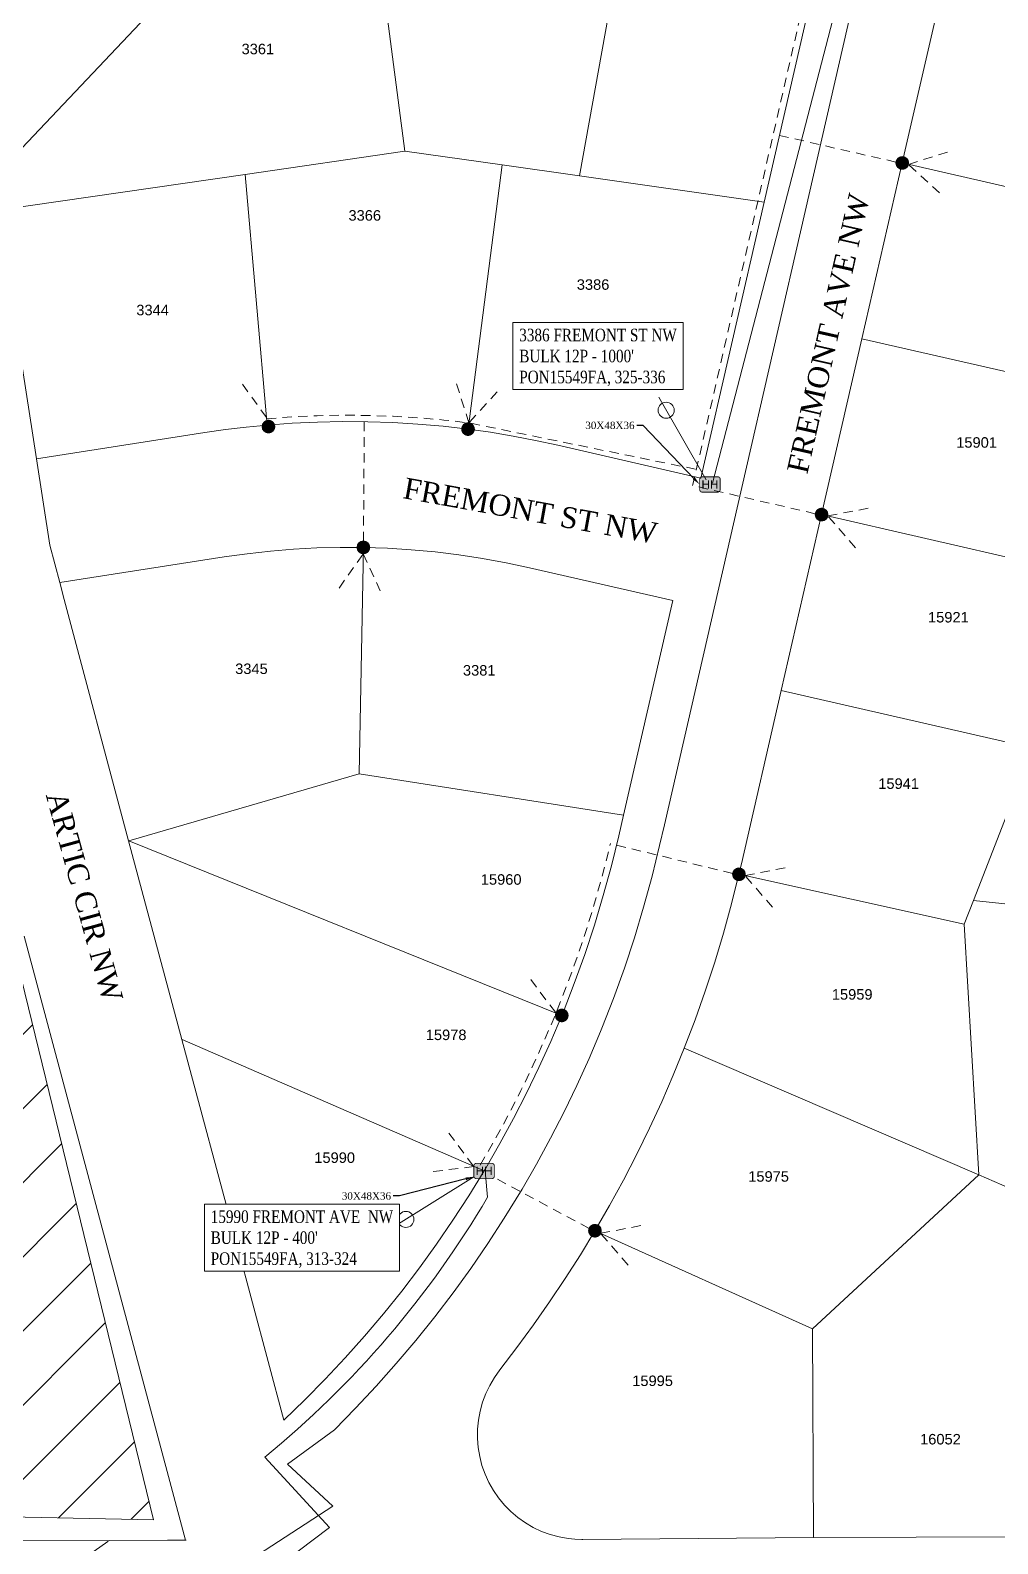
# Model space of a CAD drawing. Header units: feet. Extents: x 865220 to 2774701, y -2240498 to 961524.
# Drawn here: x 2766772 to 2767234, y 954671 to 955392 of the extents above; entities that cross this region are included whole.
import ezdxf
from ezdxf import colors
from ezdxf.entities.mleader import LeaderData, LeaderLine
from ezdxf.enums import TextEntityAlignment as Align
from ezdxf.lldxf.tags import DXFTag
from ezdxf.math import Vec2, Vec3

# ---------------------------------------------------------------- set-up
doc = ezdxf.new("R2010")
doc.units = ezdxf.units.FT
doc.header["$LTSCALE"] = 0.015
doc.header["$MEASUREMENT"] = 0
doc.linetypes.add('DASHED', pattern=[5, 3, -2])
for name, color, linetype, lineweight in [('432A', 112, '432A', 5), ('DETAIL', 7, 'Continuous', 5), ('DROP BURIED', 7, 'DASHED', 5), ('Parcels', 7, 'Continuous', 0), ('PROP_TEL', 6, 'Continuous', 5), ('RUNNING LINE (UNDERGROUND)', 10, 'Continuous', 40), ('TAIL', 1, 'MST', 5), ('TERMINALS', 7, 'Continuous', 5)]:
    doc.layers.add(name, color=color, linetype=linetype, lineweight=lineweight)
for name, color, linetype in [('NOTES', 7, 'Continuous'), ('Scott County Addresses', 7, 'Continuous'), ('STREET NAME', 7, 'Continuous'), ('TELEPHONE STRUCT-PROP', 6, 'Continuous'), ('TERMINAL SERVING AREAS', 1, 'Continuous')]:
    doc.layers.add(name, color=color, linetype=linetype)
doc.styles.add('Dimensions 100', font='arial.ttf')
doc.styles.add('Line', font='txt.shx', dxfattribs={"height": 3})
doc.styles.add('SIMPLEX', font='times.ttf', dxfattribs={"width": 0.8})
doc.styles.get("Standard").update_dxf_attribs({"font": 'times.ttf'})
doc.styles.add('Utilities', font='arial.ttf', dxfattribs={"height": 2.5})
tags = doc.linetypes.add('432A', pattern='A,80,-5,["432A",Line,S=1.5,R=0,X=0,Y=-1.5],-24', length=109).pattern_tags.tags
tags[6] = DXFTag(74, 10)
tags = doc.linetypes.add('MST', pattern='A,5,-5,5,-5,["TAIL",Line,S=1.5,R=0,X=0,Y=-1.5],-20', length=40).pattern_tags.tags
tags[10] = DXFTag(74, 10)

# ---------------------------------------------------------------- blocks, each defined once
blk = doc.blocks.new('ACMAP_ANN_TEMPLATE_Scott County Address')
at = {"layer": 'Scott County Addresses', "style": 'Dimensions 100'}
blk.add_attdef('ScottCountyAddress', (0, 0), '', height=50, dxfattribs=at)
blk = doc.blocks.new('NEW HH')
at = {"ltscale": 40, "true_color": 0xffffff}
h = blk.add_hatch(color=7, dxfattribs=at)
h.dxf.hatch_style = 1
h.paths.add_polyline_path([(-0.0611, -0.0305, 0.414214), (-0.0458, -0.0458), (0.0458, -0.0458, 0.414214), (0.0611, -0.0305), (0.0611, 0.0305, 0.414214), (0.0458, 0.0458), (-0.0458, 0.0458, 0.414214), (-0.0611, 0.0305)])
at = {"layer": 'RUNNING LINE (UNDERGROUND)', "color": 6, "lineweight": 0, "const_width": 0.005, "flags": 128}
blk.add_lwpolyline([(-0.0611, 0.0305), (-0.0611, -0.0305, 0.414214), (-0.0458, -0.0458), (0.0458, -0.0458, 0.414214), (0.0611, -0.0305), (0.0611, 0.0305, 0.414214), (0.0458, 0.0458), (-0.0458, 0.0458, 0.414214)], format="xyb", close=True, dxfattribs=at)
at = {"layer": 'TELEPHONE STRUCT-PROP', "color": 18, "true_color": 0x000000, "style": 'Utilities'}
blk.add_text('HH', height=0.05, dxfattribs=at).set_placement((0, 0), align=Align.MIDDLE_CENTER)
blk = doc.blocks.new('Proposed FlowerPot')
at = {"lineweight": 5, "ltscale": 100, "true_color": 0xffffff}
h = blk.add_hatch(color=7, dxfattribs=at)
h.dxf.hatch_style = 1
h.paths.add_polyline_path([(-0.06, 0, 0.414214), (0, -0.06, 0.414214), (0.06, 0, 0.414214), (0, 0.06, 0.414214)])
at = {"lineweight": 5, "ltscale": 100}
blk.add_circle((0, 0), 0.0604, dxfattribs=at)
at = {"layer": 'RUNNING LINE (UNDERGROUND)', "color": 6, "lineweight": 5, "const_width": 0.00907, "flags": 128}
blk.add_lwpolyline([(-0.06, 0, -0.414214), (0, 0.06, -0.414214), (0.06, 0, -0.414214), (0, -0.06, -0.414214), (-0.06, 0)], format="xyb", dxfattribs=at)
at = {"color": 18, "linetype": 'ByBlock', "lineweight": 5, "ltscale": 100, "true_color": 0x000000, "style": 'Dimensions 100'}
blk.add_text('F', height=0.0744, dxfattribs=at).set_placement((-0.029, -0.037))
blk = doc.blocks.new('TERMINAL')
at = {"lineweight": 5, "ltscale": 0.5, "flags": 128}
blk.add_lwpolyline([(-0.07, -0.65), (-0.07, 44.75)], dxfattribs=at)
at = {"lineweight": 5, "ltscale": 0.5}
blk.add_circle((-0.07, 37.61), 3.83, dxfattribs=at)

msp = doc.modelspace()

# ---------------------------------------------------------------- linework, layer by layer
at = {"layer": '432A', "lineweight": 5, "ltscale": 100, "flags": 128}
msp.add_lwpolyline([(2768003.87, 956731.72), (2768014.71, 956707.42), (2768011.48, 956697.42), (2768007.83, 956687.57), (2768003.77, 956677.87), (2767999.3, 956668.36), (2767994.44, 956659.04), (2767989.2, 956649.93), (2767983.57, 956641.05), (2767977.58, 956632.42), (2767971.23, 956624.05), (2767964.53, 956615.95), (2767957.64, 956608.29), (2767920.95, 956569.22), (2767920.34, 956568.57), (2767895.86, 956542.5), (2767811.42, 956452.56), (2767818.35, 956445.34), (2767749.56, 956372.08), (2767691.38, 956310.12), (2767633.21, 956248.16), (2767575.03, 956186.21), (2767520.27, 956127.89), (2767468.55, 956072.81), (2767399.47, 955998.27), (2767389.51, 955986.59), (2767378.57, 955973.21), (2767367.86, 955959.53), (2767366.97, 955958.37), (2767360.5, 955949.77), (2767354.13, 955941.08), (2767353.12, 955939.68), (2767352.08, 955938.23), (2767351.05, 955936.79), (2767348.97, 955933.86), (2767347.95, 955932.41), (2767346.93, 955930.95), (2767344.92, 955928.07), (2767336.81, 955916.15), (2767335.91, 955914.8), (2767326.79, 955900.79), (2767318, 955886.68), (2767309.51, 955872.39), (2767301.3, 955857.94), (2767293.39, 955843.32), (2767285.79, 955828.57), (2767278.49, 955813.66), (2767271.49, 955798.62), (2767264.79, 955783.43), (2767258.4, 955768.12), (2767252.18, 955752.31), (2767246.29, 955736.38), (2767240.73, 955720.33), (2767235.51, 955704.17), (2767230.61, 955687.9), (2767226.45, 955673.03), (2767222.58, 955658.07), (2767218.96, 955642.96), (2767208.72, 955598.32), (2767181.88, 955481.37), (2767141.62, 955305.95), (2767111.43, 955174.39), (2767074.54, 955013.59), (2767072.27, 955003.7), (2767068.68, 954989), (2767064.68, 954974.26), (2767060.28, 954959.63), (2767055.49, 954945.13), (2767050.32, 954930.76), (2767044.8, 954916.64), (2767044.12, 954914.97), (2767038.68, 954902.12), (2767032.88, 954889.3), (2767026.76, 954876.63), (2767020.33, 954864.11), (2767013.6, 954851.76), (2767006.69, 954839.79), (2766998.23, 954825.96), (2766990.38, 954813.88), (2766982.23, 954802), (2766973.79, 954790.33), (2766965.05, 954778.88), (2766956.03, 954767.65), (2766946.73, 954756.65), (2766937.16, 954745.89), (2766927.32, 954735.38), (2766917.22, 954725.11), (2766894.79, 954708.69), (2766916.48, 954688.67), (2766851.49, 954646.39), (2766865.6, 954618.17)], dxfattribs=at)
at = {"layer": 'DROP BURIED', "lineweight": 5, "ltscale": 100, "flags": 128}
for points in [[(2767088.04, 955175.27), (2767119.21, 955311.1), (2767145.42, 955425.33)], [(2767184.98, 955329.47), (2767126.5, 955342.89)], [(2766884.94, 955207.1), (2766896.95, 955207.99), (2766909.01, 955208.55), (2766921.09, 955208.8), (2766933.17, 955208.71), (2766945.24, 955208.3), (2766957.3, 955207.57), (2766969.33, 955206.51), (2766981.29, 955205.14), (2767089.19, 955183.12)], [(2766931.08, 955148.77), (2766931.5, 955208.72)], [(2767146.51, 955161.85), (2767088.04, 955175.27)], [(2766986.77, 954851.28), (2766993.54, 954863.01), (2767000, 954874.87), (2767006.17, 954886.88), (2767012.04, 954899.04), (2767017.61, 954911.34), (2767022.87, 954923.78), (2767023.44, 954925.17), (2767028.78, 954938.84), (2767033.74, 954952.63), (2767038.34, 954966.55), (2767042.56, 954980.59), (2767046.41, 954994.74), (2767048.8, 955004.54)], [(2767107.13, 954990.33), (2767048.8, 955004.54)], [(2767038.63, 954821.1), (2766993.34, 954845.47)]]:
    msp.add_lwpolyline(points, dxfattribs=at)
at = {"layer": 'DROP BURIED', "lineweight": 5, "ltscale": 100}
for points in [[(2767205.73, 955314.88), (2767190.96, 955328.37), (2767210.02, 955334.42)], [(2766994.84, 955219.9), (2766981.33, 955205.15), (2766975.31, 955224.23)], [(2766884.84, 955207.77), (2766873.08, 955223.95)], [(2767165.66, 955145.65), (2767152.57, 955160.76), (2767172.21, 955164.55)], [(2766919.42, 955126.42), (2766931, 955142.73), (2766939.33, 955124.55)], [(2767126.14, 954974.19), (2767113.05, 954989.31), (2767132.68, 954993.09)], [(2767010.89, 954939.75), (2767022.87, 954923.74)], [(2766971.72, 954866.56), (2766983.74, 954850.58), (2766963.89, 954848.16)], [(2767057.26, 954803.65), (2767044.17, 954818.77), (2767063.81, 954822.55)]]:
    msp.add_lwpolyline(points, dxfattribs=at)
at = {"layer": 'Parcels', "lineweight": 5}
for p, q in [((2767034.02, 955322.89), (2767058.42, 955457.37)), ((2766867.54, 955441.14), (2766754.4, 955321.61)), ((2766950.86, 955334.65), (2766936.62, 955443.26)), ((2767206.97, 955411.9), (2767187.97, 955329.07)), ((2766874.7, 955323.64), (2766950.86, 955334.65)), ((2766950.86, 955334.65), (2766950.86, 955334.65)), ((2766950.86, 955334.65), (2766997.16, 955328.1)), ((2766997.16, 955328.1), (2766980.94, 955202.16)), ((2767034.02, 955322.89), (2766997.16, 955328.1)), ((2766997.16, 955328.1), (2766997.16, 955328.1)), ((2766997.16, 955328.1), (2767034.02, 955322.89)), ((2767187.97, 955329.07), (2767168.74, 955245.25)), ((2767346.1, 955292.78), (2767187.97, 955329.07)), ((2766874.7, 955323.64), (2766756.73, 955306.57)), ((2766885.16, 955204.11), (2766874.7, 955323.64)), ((2767034.02, 955322.89), (2767034.02, 955322.89)), ((2767034.02, 955322.89), (2767122.13, 955310.43)), ((2766775.14, 955187.98), (2766756.73, 955306.57)), ((2767168.74, 955245.25), (2767149.5, 955161.44)), ((2767349.62, 955203.75), (2767168.74, 955245.25)), ((2767168.74, 955245.25), (2767349.62, 955203.75)), ((2766865.28, 955201.92), (2766875.21, 955203.12)), ((2766875.21, 955203.12), (2766885.16, 955204.11)), ((2766775.14, 955187.98), (2766855.38, 955200.49)), ((2766855.38, 955200.49), (2766865.28, 955201.92)), ((2766781.53, 955146.84), (2766775.14, 955187.98)), ((2767149.5, 955161.44), (2767130.27, 955077.63)), ((2767149.5, 955161.44), (2767307.48, 955125.19)), ((2766786.3, 955129), (2766781.53, 955146.84)), ((2766897.75, 955144.92), (2766886.68, 955144)), ((2766908.84, 955145.51), (2766897.75, 955144.92)), ((2766919.95, 955145.79), (2766908.84, 955145.51)), ((2766931.06, 955145.75), (2766919.95, 955145.79)), ((2766931.06, 955145.75), (2766929.09, 955037.78)), ((2766929.09, 955037.78), (2766931.06, 955145.75)), ((2766942.48, 955145.37), (2766931.06, 955145.75)), ((2766931.06, 955145.75), (2766931.06, 955145.75)), ((2766953.88, 955144.66), (2766942.48, 955145.37)), ((2766864.64, 955141.21), (2766786.3, 955129)), ((2766875.64, 955142.76), (2766864.64, 955141.21)), ((2766886.68, 955144), (2766875.64, 955142.76)), ((2766965.26, 955143.61), (2766953.88, 955144.66)), ((2766976.6, 955142.22), (2766965.26, 955143.61)), ((2766987.9, 955140.49), (2766976.6, 955142.22)), ((2766999.14, 955138.43), (2766987.9, 955140.49)), ((2767010.31, 955136.04), (2766999.14, 955138.43)), ((2767078.53, 955120.39), (2767010.31, 955136.04)), ((2766788.44, 955120.99), (2766786.3, 955129)), ((2766786.3, 955129), (2766788.44, 955120.99)), ((2766788.44, 955120.99), (2766788.25, 955120.93)), ((2766788.25, 955120.93), (2766788.44, 955120.99)), ((2766819.1, 955005.88), (2766788.44, 955120.99)), ((2767130.27, 955077.63), (2767111.29, 954994.9)), ((2767130.27, 955077.63), (2767250.13, 955050.11)), ((2767250.13, 955050.11), (2767221.93, 954977.49)), ((2766819.22, 955005.92), (2766929.09, 955037.78)), ((2766929.09, 955037.78), (2766819.22, 955005.92)), ((2766929.09, 955037.78), (2767055.04, 955018.06)), ((2767055.04, 955018.06), (2766929.09, 955037.78)), ((2767055.04, 955018.06), (2767055.04, 955018.06)), ((2766819.1, 955005.88), (2766819.22, 955005.92)), ((2766819.22, 955005.92), (2766819.1, 955005.88)), ((2766844.47, 954911.23), (2766819.1, 955005.88)), ((2766819.1, 955005.88), (2766819.1, 955005.88)), ((2766819.1, 955005.88), (2766819.25, 955005.82)), ((2766819.25, 955005.82), (2767025.65, 954922.64)), ((2767111.29, 954994.9), (2767110.12, 954989.92)), ((2767110.12, 954989.92), (2767106.6, 954975.86)), ((2767110.12, 954989.92), (2767217.56, 954966.22)), ((2767106.6, 954975.86), (2767102.74, 954961.89)), ((2767221.93, 954977.49), (2767217.56, 954966.22)), ((2767221.93, 954977.49), (2767326.28, 954965.91)), ((2767217.56, 954966.22), (2767224.49, 954846.57)), ((2767217.56, 954966.22), (2767217.56, 954966.22)), ((2766769.27, 954960.44), (2766846.25, 954672.51)), ((2767102.74, 954961.89), (2767098.55, 954948.01)), ((2767098.55, 954948.01), (2767094.03, 954934.23)), ((2767094.03, 954934.23), (2767089.19, 954920.56)), ((2767089.19, 954920.56), (2767084.03, 954907.02)), ((2766870.63, 954813.63), (2766844.47, 954911.23)), ((2766844.54, 954911.2), (2766844.47, 954911.23)), ((2766844.54, 954911.2), (2766844.57, 954911.19)), ((2766988.6, 954848.49), (2766844.57, 954911.19)), ((2767084.03, 954907.02), (2767078.8, 954894.18)), ((2767224.49, 954846.57), (2767084.03, 954907.02)), ((2767078.8, 954894.18), (2767073.28, 954881.47)), ((2767073.28, 954881.47), (2767067.47, 954868.89)), ((2767067.47, 954868.89), (2767061.38, 954856.45)), ((2767061.38, 954856.45), (2767055.01, 954844.14)), ((2766988.6, 954848.49), (2766989.37, 954849.78)), ((2766988.6, 954848.49), (2766988.6, 954848.49)), ((2767055.01, 954844.14), (2767048.36, 954831.98)), ((2767224.49, 954846.57), (2767145.16, 954773.23)), ((2767242.85, 954838.66), (2767224.49, 954846.57)), ((2767224.49, 954846.57), (2767224.49, 954846.57)), ((2767048.36, 954831.98), (2767041.44, 954819.98)), ((2766893.14, 954729.66), (2766870.63, 954813.63)), ((2767041.44, 954819.98), (2767034.49, 954808.51)), ((2767145.16, 954773.23), (2767041.44, 954819.98)), ((2767034.49, 954808.51), (2767027.29, 954797.2)), ((2767027.29, 954797.2), (2767019.84, 954786.05)), ((2767019.84, 954786.05), (2767012.15, 954775.07)), ((2767012.15, 954775.07), (2767004.22, 954764.25)), ((2767145.16, 954773.23), (2767145.16, 954773.23)), ((2767145.16, 954773.23), (2767145.62, 954673.67)), ((2767004.22, 954764.25), (2766996.06, 954753.62)), ((2766993.51, 954750.06), (2766991.29, 954746.29)), ((2766996.06, 954753.62), (2766993.51, 954750.06)), ((2766989.4, 954742.35), (2766987.86, 954738.25)), ((2766991.29, 954746.29), (2766989.4, 954742.35)), ((2766986.69, 954734.04), (2766985.89, 954729.74)), ((2766987.86, 954738.25), (2766986.69, 954734.04)), ((2766985.89, 954729.74), (2766985.46, 954725.39)), ((2766985.46, 954725.39), (2766985.42, 954721.01)), ((2766985.42, 954721.01), (2766985.77, 954716.65)), ((2766985.77, 954716.65), (2766986.49, 954712.34)), ((2766986.49, 954712.34), (2766987.59, 954708.1)), ((2766987.59, 954708.1), (2766989.05, 954703.98)), ((2766989.05, 954703.98), (2766990.87, 954700)), ((2766990.87, 954700), (2766993.03, 954696.2)), ((2766993.03, 954696.2), (2766995.51, 954692.6)), ((2766995.51, 954692.6), (2766998.3, 954689.23)), ((2766998.3, 954689.23), (2767001.37, 954686.11)), ((2767001.37, 954686.11), (2767004.7, 954683.28)), ((2767004.7, 954683.28), (2767008.27, 954680.75)), ((2767008.27, 954680.75), (2767012.05, 954678.54)), ((2767012.05, 954678.54), (2767016, 954676.67)), ((2767016, 954676.67), (2767020.1, 954675.15)), ((2766516.15, 954671.23), (2766809.88, 954672.37)), ((2766615.15, 954534.53), (2766809.12, 954671.83)), ((2766809.12, 954671.83), (2766809.27, 954671.94)), ((2766809.27, 954671.94), (2766809.88, 954672.37)), ((2766809.88, 954672.37), (2766837.72, 954672.48)), ((2766809.88, 954672.37), (2766809.88, 954672.37)), ((2766837.72, 954672.48), (2766846.25, 954672.51)), ((2766846.25, 954672.51), (2766846.6, 954672.51)), ((2767020.1, 954675.15), (2767024.32, 954673.99)), ((2767024.32, 954673.99), (2767028.62, 954673.21)), ((2767028.62, 954673.21), (2767031.89, 954672.88)), ((2767031.89, 954672.88), (2767035.18, 954672.75)), ((2767035.18, 954672.75), (2767035.61, 954672.75)), ((2767035.61, 954672.75), (2767145.62, 954673.67)), ((2767145.62, 954673.67), (2767243.61, 954674.04))]:
    msp.add_line(p, q, dxfattribs=at)
for points in [[(2767091.94, 955178.86), (2767122.13, 955310.43), (2767122.13, 955310.43), (2767151.21, 955437.12)], [(2766885.16, 955204.11), (2766885.16, 955204.11), (2766897.13, 955204.99), (2766909.11, 955205.56), (2766921.11, 955205.8), (2766933.11, 955205.71), (2766945.1, 955205.31), (2766957.07, 955204.58), (2766969.02, 955203.53), (2766980.94, 955202.16), (2766991.71, 955200.64), (2767002.43, 955198.86), (2767013.1, 955196.82), (2767023.72, 955194.51), (2767091.94, 955178.86)], [(2766989.37, 954849.78), (2766996.16, 954861.54), (2767002.65, 954873.47), (2767008.85, 954885.54), (2767014.76, 954897.77), (2767020.36, 954910.14), (2767025.65, 954922.64), (2767025.65, 954922.64), (2767026.23, 954924.06), (2767031.59, 954937.79), (2767036.58, 954951.65), (2767041.2, 954965.65), (2767045.45, 954979.77), (2767049.32, 954993.99), (2767052.8, 955008.31), (2767055.04, 955018.06), (2767078.53, 955120.39)], [(2766893.14, 954729.66), (2766903.14, 954739.32), (2766912.89, 954749.22), (2766922.38, 954759.37), (2766931.62, 954769.76), (2766940.6, 954780.37), (2766949.3, 954791.21), (2766957.73, 954802.26), (2766965.88, 954813.53), (2766973.75, 954824.99), (2766981.32, 954836.64), (2766988.6, 954848.49)]]:
    msp.add_lwpolyline(points, dxfattribs=at)
at = {"layer": 'TAIL', "lineweight": 5, "ltscale": 100, "flags": 128}
msp.add_lwpolyline([(2767097.55, 955176.47), (2767176.51, 955480.95), (2767220.84, 955684.94), (2767215.14, 955692.77)], dxfattribs=at)
at = {"layer": 'TERMINAL SERVING AREAS', "lineweight": 5, "ltscale": 50, "flags": 128}
msp.add_lwpolyline([(2766449.22, 955893.2), (2766818.19, 955892.22), (2766992.38, 955732.5), (2766722.32, 955630.49), (2766701.22, 955686.36), (2766595.38, 955646.37), (2766830.91, 954682.22), (2766716.11, 954684.52), (2766500.28, 954682.99), (2766449.22, 955893.2)], dxfattribs=at)

# ---------------------------------------------------------------- block references
at = {"layer": 'PROP_TEL', "lineweight": 5}
for name, p, xscale, yscale, zscale in [('Proposed FlowerPot', (2767187.97, 955329.07), 50, 50, 50), ('Proposed FlowerPot', (2766885.79, 955203.39), 50, 50, 50), ('Proposed FlowerPot', (2766980.94, 955202.16), 50, 50, 50), ('NEW HH', (2767096.29, 955175.79), 80, 80, 80), ('Proposed FlowerPot', (2767149.5, 955161.44), 50, 50, 50), ('Proposed FlowerPot', (2766931.06, 955145.75), 50, 50, 50), ('Proposed FlowerPot', (2767110.12, 954989.92), 50, 50, 50), ('Proposed FlowerPot', (2767025.65, 954922.64), 50, 50, 50), ('NEW HH', (2766988.6, 954848.49), 80, 80, 80), ('Proposed FlowerPot', (2767041.44, 954819.98), 50, 50, 50)]:
    msp.add_blockref(name, p, dxfattribs=dict(at, xscale=xscale, yscale=yscale, zscale=zscale))
at = {"layer": 'Scott County Addresses', "lineweight": 5, "xscale": 0.1, "yscale": 0.1, "zscale": 0.1}
for p, values in [((2766872.95, 955380.9), {'ScottCountyAddress': '3361'}), ((2767032.8, 955268.59), {'ScottCountyAddress': '3386'}), ((2766822.77, 955256.45), {'ScottCountyAddress': '3344'}), ((2767213.71, 955193.31), {'ScottCountyAddress': '15901'}), ((2767200.27, 955109.98), {'ScottCountyAddress': '15921'}), ((2766869.9, 955085.42), {'ScottCountyAddress': '3345'}), ((2766978.52, 955084.68), {'ScottCountyAddress': '3381'}), ((2767176.54, 955030.65), {'ScottCountyAddress': '15941'}), ((2766987.03, 954984.96), {'ScottCountyAddress': '15960'}), ((2767154.4, 954930.17), {'ScottCountyAddress': '15959'}), ((2766960.79, 954910.89), {'ScottCountyAddress': '15978'}), ((2766907.64, 954852.33), {'ScottCountyAddress': '15990'}), ((2767114.54, 954843.37), {'ScottCountyAddress': '15975'}), ((2767059.23, 954745.96), {'ScottCountyAddress': '15995'}), ((2767196.49, 954718.11), {'ScottCountyAddress': '16052'})]:
    msp.add_blockref('ACMAP_ANN_TEMPLATE_Scott County Address', p, dxfattribs=at).add_auto_attribs(values)
at = {"layer": 'Scott County Addresses', "lineweight": 5}
ref = msp.add_blockref('ACMAP_ANN_TEMPLATE_Scott County Address', (2766935.33, 955262.71), dxfattribs=dict(at, xscale=0.1, yscale=0.1, zscale=0.1))
ref.add_attrib('ScottCountyAddress', '3366', (2766923.92, 955301.56), dxfattribs={"height": 5, "style": 'Dimensions 100'})
at = {"layer": 'TERMINALS', "lineweight": 5, "ltscale": 0.5}
for p, rotation in [((2767094.28, 955178.62), 30), ((2766983.14, 954845.42), 122.0381478058639)]:
    msp.add_blockref('TERMINAL', p, dxfattribs=dict(at, rotation=rotation))

# ---------------------------------------------------------------- texts
at = {"layer": 'STREET NAME', "lineweight": 5, "ltscale": 40, "char_height": 10, "attachment_point": 1}
for s, insert, rotation in [('FREMONT AVE NW', (2767132.94, 955182.54), 77.34694), ('FREMONT ST NW', (2766951.26, 955179.15), 349.73186), ('ARTIC CIR NW', (2766789.17, 955030.42), 285.40896)]:
    msp.add_mtext(s, dxfattribs=dict(at, insert=insert, rotation=rotation))

# ---------------------------------------------------------------- next in the draw order: texts
at = {"layer": 'TERMINALS', "lineweight": 5, "ltscale": 0.5, "char_height": 6, "attachment_point": 1, "style": 'SIMPLEX', "bg_fill": 19, "box_fill_scale": 1.5, "bg_fill_color": 256, "bg_fill_transparency": 0}
for s, insert in [("3386 FREMONT ST NW\\PBULK 12P - 1000'\\PPON15549FA, 325-336", (2767005.36, 955250.03)), ("15990 FREMONT AVE  NW\\PBULK 12P - 400'\\PPON15549FA, 313-324", (2766858.24, 954829.71))]:
    msp.add_mtext(s, dxfattribs=dict(at, insert=insert))

# ---------------------------------------------------------------- next in the draw order: leaders
at = {"layer": 'DETAIL', "lineweight": 5, "ltscale": 5}
ml = msp.add_multileader_mtext('Standard', dxfattribs=at)
ml.set_content('30X48X36', color=256)
ml.set_leader_properties()
ml.build(insert=Vec2(0, 0))
ml.multileader.update_dxf_attribs({"has_text_frame": 1, "text_left_attachment_type": 2, "text_right_attachment_type": 2, "dogleg_length": 3})
ctx = ml.context
ctx.base_point, ctx.char_height, ctx.landing_gap_size, ctx.plane_origin = Vec3(2767035.81, 955203.93), 3.5, 1.5, Vec3(2767074.04, 955129.56)
ctx.left_attachment, ctx.right_attachment, ctx.text_align_type = 2, 2, 1
notes = []
notes.append((ctx, [(0, (1, 1, 0), (2767064.37, 955203.93), (-1, 0), 3, [(0, [(2767091.4, 955175.79)], 0, [])])]))
ctx.mtext.insert, ctx.mtext.alignment, ctx.mtext.flow_direction = Vec3(2767048.59, 955205.71), 2, 5
ctx.mtext.has_bg_fill, ctx.mtext.bg_color, ctx.mtext.bg_scale_factor, ctx.mtext.bg_transparency, ctx.mtext.use_window_bg_color = 1, -1027028792, 1.5, 0, 1
for ctx, leaders in notes:
    for number, flags, end, landing, length, lines in leaders:
        leader = LeaderData()
        leader.index, (leader.has_last_leader_line, leader.has_dogleg_vector, leader.attachment_direction) = number, flags
        leader.last_leader_point, leader.dogleg_vector, leader.dogleg_length = Vec3(end), Vec3(landing), length
        for number, points, colour, breaks in lines:
            line = LeaderLine()
            line.index, line.vertices, line.color, line.breaks = number, Vec3.list(points), colors.encode_raw_color(colour), breaks
            leader.lines.append(line)
        ctx.leaders.append(leader)

# ---------------------------------------------------------------- next in the draw order: leaders
ml = msp.add_multileader_mtext('Standard', dxfattribs=at)
ml.set_content('30X48X36', color=256)
ml.set_leader_properties()
ml.build(insert=Vec2(0, 0))
ml.multileader.update_dxf_attribs({"has_text_frame": 1, "text_left_attachment_type": 2, "text_right_attachment_type": 2, "dogleg_length": 3})
ctx = ml.context
ctx.base_point, ctx.char_height, ctx.landing_gap_size, ctx.plane_origin = Vec3(2766919.72, 954836.56), 3.5, 1.5, Vec3(2766966.36, 954799.47)
ctx.left_attachment, ctx.right_attachment, ctx.text_align_type = 2, 2, 1
notes = []
notes.append((ctx, [(0, (1, 1, 0), (2766948.28, 954836.56), (-1, 0), 3, [(0, [(2766983.72, 954845.7)], 0, [])])]))
ctx.mtext.insert, ctx.mtext.alignment, ctx.mtext.flow_direction = Vec3(2766932.5, 954838.34), 2, 5
ctx.mtext.has_bg_fill, ctx.mtext.bg_color, ctx.mtext.bg_scale_factor, ctx.mtext.bg_transparency, ctx.mtext.use_window_bg_color = 1, -1027028792, 1.5, 0, 1
for ctx, leaders in notes:
    for number, flags, end, landing, length, lines in leaders:
        leader = LeaderData()
        leader.index, (leader.has_last_leader_line, leader.has_dogleg_vector, leader.attachment_direction) = number, flags
        leader.last_leader_point, leader.dogleg_vector, leader.dogleg_length = Vec3(end), Vec3(landing), length
        for number, points, colour, breaks in lines:
            line = LeaderLine()
            line.index, line.vertices, line.color, line.breaks = number, Vec3.list(points), colors.encode_raw_color(colour), breaks
            leader.lines.append(line)
        ctx.leaders.append(leader)

# ---------------------------------------------------------------- next in the draw order: hatches: boundary and pattern name
at = {"layer": 'NOTES', "lineweight": 5, "ltscale": 100}
h = msp.add_hatch(dxfattribs=at)
h.set_pattern_fill('ANSI31', color=1, scale=200)
h.paths.add_polyline_path([(2766449.22, 955893.2), (2766818.19, 955892.22), (2766992.38, 955732.5), (2766722.32, 955630.49), (2766701.22, 955686.36), (2766595.38, 955646.37), (2766830.91, 954682.22), (2766716.11, 954684.52), (2766500.28, 954682.99)])

# ---------------------------------------------------------------- next in the draw order: linework, layer by layer
at = {"layer": 'TAIL', "lineweight": 5, "ltscale": 100, "flags": 128}
msp.add_lwpolyline([(2766989.22, 954846.64), (2766990.25, 954836.03, -0.088737), (2766884.05, 954712.1), (2766914.88, 954678.55), (2766864.18, 954640.21), (2766863.84, 954624.81)], format="xyb", dxfattribs=at)

doc.saveas('drawing.dxf')
